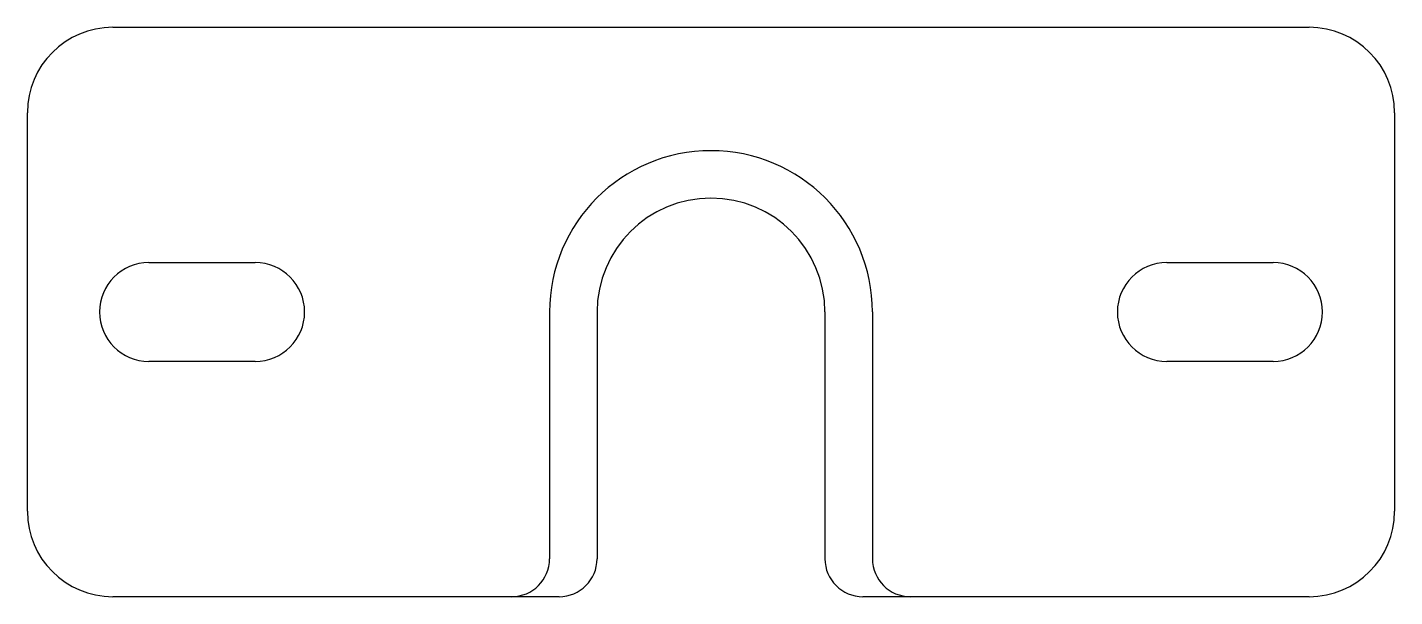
# Model space of a CAD drawing. Header units: millimetres. Extents: x 14.3 to 86.3, y 220.2 to 250.2.
import ezdxf

# ---------------------------------------------------------------- set-up
doc = ezdxf.new("R2010")
doc.units = ezdxf.units.MM

msp = doc.modelspace()

# ---------------------------------------------------------------- linework, layer by layer
for p, q in [((18.754, 250.218), (81.754, 250.218)), ((14.254, 224.718), (14.254, 245.718)), ((86.254, 245.718), (86.254, 224.718)), ((20.654, 237.818), (26.254, 237.818)), ((74.254, 237.818), (79.854, 237.818)), ((41.754, 235.218), (41.754, 222.218)), ((44.254, 235.218), (44.254, 222.218)), ((56.254, 235.218), (56.254, 222.218)), ((58.754, 235.218), (58.754, 222.218)), ((26.254, 232.618), (20.654, 232.618)), ((79.854, 232.618), (74.254, 232.618)), ((42.254, 220.218), (18.754, 220.218)), ((81.754, 220.218), (58.254, 220.218))]:
    msp.add_line(p, q)
for centre, radius, start, end in [((18.754, 245.718), 4.5, 90, 180), ((81.754, 245.718), 4.5, 0, 90), ((50.254, 235.218), 8.5, 0, 180), ((50.254, 235.218), 6, 0, 180), ((20.654, 235.218), 2.6, 90, 270), ((26.254, 235.218), 2.6, 270, 90), ((74.254, 235.218), 2.6, 90, 270), ((79.854, 235.218), 2.6, 270, 90), ((18.754, 224.718), 4.5, 180, 270), ((81.754, 224.718), 4.5, 270, 0), ((39.754, 222.218), 2, 270, 0), ((42.254, 222.218), 2, 270, 0), ((58.254, 222.218), 2, 180, 270), ((60.754, 222.218), 2, 180, 270)]:
    msp.add_arc(centre, radius, start, end)

doc.saveas('drawing.dxf')
